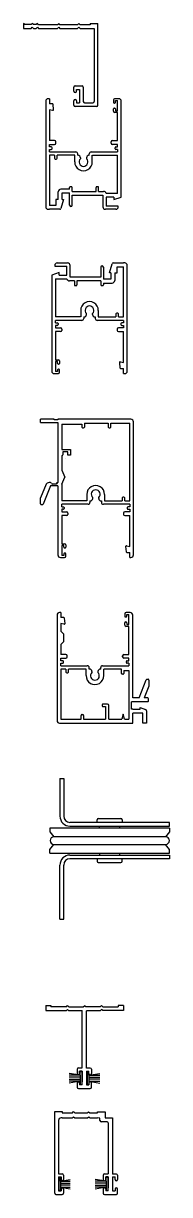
# Model space of a CAD drawing. Header units: millimetres. Extents: x -133 to 857, y -520 to 481.
# Drawn here: x 766.5 to 824.4, y -113.6 to 352.3 of the extents above; entities that cross this region are included whole.
import ezdxf

# ---------------------------------------------------------------- set-up
doc = ezdxf.new("R2010")
doc.units = ezdxf.units.MM
for name, color, linetype in [('cog', 50, 'Continuous'), ('guides', 94, 'Continuous'), ('seals', 111, 'Continuous')]:
    doc.layers.add(name, color=color, linetype=linetype)

msp = doc.modelspace()

# ---------------------------------------------------------------- linework, layer by layer
at = {"layer": 'cog', "color": 10}
for p, q in [((780.94, 51.94), (780.94, 36.95)), ((780.94, 51.94), (782.44, 51.94)), ((782.44, 51.94), (782.44, 36.95)), ((824.44, 34.45), (784.94, 34.45)), ((784.94, 32.95), (824.44, 32.95)), ((795.66, 34.45), (795.66, 35.45)), ((796.66, 34.45), (795.66, 34.45)), ((796.16, 35.95), (805.16, 35.95)), ((796.66, 32.2), (796.66, 32.95)), ((804.66, 32.2), (804.66, 32.95)), ((805.66, 35.45), (805.66, 34.45)), ((824.44, 32.95), (824.44, 34.45)), ((824.38, 32.2), (776.94, 32.2)), ((776.94, 32.2), (776.94, 30.7)), ((776.94, 30.7), (778.51, 28.7)), ((822.88, 28.7), (778.54, 28.7)), ((824.38, 30.7), (822.81, 28.7)), ((824.38, 32.2), (824.38, 30.7)), ((776.94, 23.7), (778.51, 25.7)), ((776.94, 22.2), (776.94, 23.7)), ((778.54, 25.7), (822.88, 25.7)), ((824.38, 23.7), (822.81, 25.7)), ((824.38, 22.2), (824.38, 23.7)), ((776.94, 22.2), (824.38, 22.2)), ((776.94, 22.2), (796.66, 22.2)), ((784.94, 21.45), (824.44, 21.45)), ((824.44, 19.95), (784.94, 19.95)), ((795.66, 19.95), (795.66, 18.95)), ((796.66, 22.2), (796.66, 21.45)), ((796.66, 21.45), (804.66, 21.45)), ((804.66, 21.45), (804.66, 22.2)), ((805.66, 18.95), (805.66, 19.95)), ((824.44, 21.45), (824.44, 19.95)), ((780.94, -4.05), (780.94, 17.45)), ((782.44, -4.05), (782.44, 17.45)), ((796.16, 18.45), (805.16, 18.45)), ((780.94, -4.05), (782.44, -4.05))]:
    msp.add_line(p, q, dxfattribs=at)
for centre, radius, start, end in [((784.94, 36.95), 4, 180, 270), ((784.94, 36.95), 2.5, 180, 270), ((796.16, 35.45), 0.5, 90, 180), ((805.16, 35.45), 0.5, 0, 90), ((778.54, 27.2), 1.5, 90, 270), ((822.88, 27.2), 1.5, 270, 90), ((784.94, 17.45), 4, 90, 180), ((784.94, 17.45), 2.5, 90, 180), ((796.16, 18.95), 0.5, 180, 270), ((805.16, 18.95), 0.5, 270, 0)]:
    msp.add_arc(centre, radius, start, end, dxfattribs=at)
at = {"layer": 'guides', "color": 94}
for p, q in [((767.01, 351.84), (766.48, 352.32)), ((766.48, 352.32), (766.48, 350.32)), ((766.48, 350.32), (769.48, 350.32)), ((769.51, 351.84), (767.01, 351.84)), ((769.48, 350.32), (769.98, 350.82)), ((769.98, 352.32), (769.51, 351.84)), ((770.47, 351.84), (769.98, 352.32)), ((769.98, 350.82), (770.47, 350.32)), ((771.47, 351.84), (770.47, 351.84)), ((770.47, 350.32), (771.47, 350.32)), ((771.98, 352.32), (771.47, 351.84)), ((771.47, 350.32), (771.98, 350.82)), ((772.47, 351.82), (771.98, 352.32)), ((771.98, 350.82), (772.47, 350.32)), ((779.97, 351.82), (772.47, 351.82)), ((772.47, 350.32), (779.97, 350.32)), ((780.48, 352.32), (779.97, 351.82)), ((779.97, 350.32), (780.48, 350.82)), ((780.96, 351.82), (780.48, 352.32)), ((780.48, 350.82), (780.96, 350.32)), ((787.96, 351.82), (780.96, 351.82)), ((780.96, 350.32), (787.96, 350.32)), ((788.48, 352.32), (787.96, 351.82)), ((787.96, 350.32), (788.48, 350.82)), ((788.98, 351.82), (788.48, 352.32)), ((788.48, 350.82), (788.98, 350.32)), ((792.98, 351.82), (788.98, 351.82)), ((788.98, 350.32), (794.48, 350.32)), ((792.98, 352.32), (792.98, 351.82)), ((792.98, 352.32), (795.98, 352.32)), ((794.48, 350.32), (794.48, 321.28)), ((795.98, 319.82), (795.98, 352.32)), ((786.48, 325.31), (786.48, 327.01)), ((786.98, 327.51), (789.73, 327.51)), ((790.23, 327.01), (790.23, 321.28)), ((776.8, 322.36), (776.3, 322.36)), ((776.8, 322.36), (776.8, 320.36)), ((786.48, 319.82), (786.48, 321.53)), ((787.48, 325.31), (787.48, 326.06)), ((787.48, 326.06), (788.73, 326.06)), ((787.48, 321.53), (787.48, 320.78)), ((788.73, 326.06), (788.73, 320.78)), ((802.14, 321.86), (802.14, 320.91)), ((804.3, 322.36), (802.64, 322.36)), ((802.94, 320.91), (802.94, 321.61)), ((802.94, 321.61), (803.8, 321.61)), ((803.8, 317.61), (803.8, 321.61)), ((775.3, 321.36), (775.3, 279.36)), ((777.95, 320.36), (776.8, 320.36)), ((777.96, 317.72), (776.8, 317.95)), ((776.8, 317.95), (776.8, 305.69)), ((778.14, 317.72), (777.96, 317.72)), ((778.43, 318.05), (778.25, 320.09)), ((795.48, 319.32), (786.98, 319.32)), ((787.48, 320.78), (788.73, 320.78)), ((788.73, 320.78), (788.73, 320.78)), ((790.73, 320.78), (793.98, 320.78)), ((802.14, 317.36), (802.14, 318.31)), ((802.44, 320.61), (802.64, 320.61)), ((802.44, 318.61), (802.64, 318.61)), ((803.8, 316.86), (802.64, 316.86)), ((802.94, 318.31), (802.94, 317.61)), ((802.94, 317.61), (803.8, 317.61)), ((803.8, 305.69), (803.8, 316.86)), ((805.3, 283.22), (805.3, 321.36)), ((778.8, 305.69), (776.8, 305.69)), ((776.8, 303.19), (776.8, 304.19)), ((776.8, 304.19), (778.8, 304.19)), ((777.5, 303.19), (776.8, 303.19)), ((777.8, 302.49), (777.8, 302.89)), ((779.3, 304.69), (779.3, 305.19)), ((801.3, 304.69), (801.3, 305.19)), ((801.8, 305.69), (803.8, 305.69)), ((803.8, 304.19), (801.8, 304.19)), ((802.8, 302.49), (802.8, 302.89)), ((803.1, 303.19), (803.8, 303.19)), ((803.8, 303.19), (803.8, 304.19)), ((776.8, 301.19), (776.8, 302.19)), ((776.8, 302.19), (777.5, 302.19)), ((776.8, 301.19), (787.27, 301.19)), ((778.8, 299.86), (776.8, 299.86)), ((776.8, 299.86), (776.8, 279.93)), ((778.8, 299.86), (778.8, 298.66)), ((779.1, 298.36), (779.5, 298.36)), ((786.81, 299.86), (779.8, 299.86)), ((779.8, 298.66), (779.8, 299.86)), ((786.81, 297.29), (786.81, 299.86)), ((788.02, 299.86), (788.02, 300.44)), ((788.11, 299.86), (788.02, 299.86)), ((789.11, 298.86), (789.11, 298.48)), ((791.5, 298.86), (791.5, 298.48)), ((792.59, 299.86), (792.5, 299.86)), ((792.59, 299.86), (792.59, 300.44)), ((793.34, 301.19), (803.8, 301.19)), ((793.8, 297.29), (793.8, 299.86)), ((793.81, 299.86), (803.8, 299.86)), ((803.8, 302.19), (803.1, 302.19)), ((803.8, 302.19), (803.8, 301.19)), ((803.8, 284.72), (803.8, 299.86)), ((790.3, 297.2), (790.3, 297.2)), ((780.3, 282.23), (780.3, 285.36)), ((784.8, 286.36), (781.3, 286.36)), ((781.8, 282.23), (781.8, 284.86)), ((781.8, 284.86), (784.8, 284.86)), ((784.8, 286.36), (784.8, 287.06)), ((784.8, 279.97), (784.8, 284.86)), ((785.5, 287.36), (785.1, 287.36)), ((785.8, 285.47), (785.8, 287.06)), ((785.8, 285.47), (795.3, 285.47)), ((795.3, 285.47), (795.3, 287.06)), ((796, 287.36), (795.6, 287.36)), ((796.3, 285.47), (796.3, 287.06)), ((796.3, 285.47), (798.3, 285.47)), ((803.8, 284.72), (799.27, 284.72)), ((779.3, 279.93), (776.8, 279.93)), ((780.3, 282.23), (779.3, 282.23)), ((779.3, 282.23), (779.3, 279.93)), ((782.3, 282.23), (781.34, 278.73)), ((781.8, 282.23), (782.3, 282.23)), ((781.8, 282.23), (782.3, 282.23)), ((785.8, 283.22), (785.8, 283.97)), ((785.8, 283.97), (798, 283.97)), ((785.8, 279.97), (785.8, 283.22)), ((798, 283.97), (798, 279.36)), ((802.3, 283.22), (799.3, 283.22)), ((799.3, 283.22), (799.3, 279.66)), ((804.1, 279.66), (799.3, 279.66)), ((802.3, 283.22), (802.3, 282.22)), ((802.3, 282.22), (805.3, 283.22)), ((802.3, 283.02), (802.3, 283.02)), ((804.1, 279.36), (804.1, 279.66)), ((776.3, 278.36), (776.8, 278.36)), ((780.86, 278.36), (776.8, 278.36)), ((803.1, 278.36), (799, 278.36)), ((779.88, 257.02), (783.98, 257.02)), ((800.68, 253.15), (801.64, 256.65)), ((802.13, 257.02), (806.18, 257.02)), ((806.68, 257.02), (806.18, 257.02)), ((780.68, 253.16), (777.68, 252.16)), ((777.68, 252.16), (777.68, 214.02)), ((778.88, 256.02), (778.88, 255.72)), ((778.88, 255.72), (783.68, 255.72)), ((780.68, 252.16), (780.68, 253.16)), ((780.68, 252.36), (780.68, 252.36)), ((780.68, 252.16), (783.68, 252.16)), ((783.68, 252.16), (783.68, 255.72)), ((784.98, 251.41), (784.98, 256.02)), ((797.18, 255.41), (797.18, 252.16)), ((797.18, 252.16), (797.18, 251.41)), ((798.18, 255.41), (798.18, 250.52)), ((801.18, 253.15), (800.68, 253.15)), ((801.18, 253.15), (800.68, 253.15)), ((801.18, 253.15), (801.18, 250.52)), ((802.68, 253.15), (803.68, 253.15)), ((802.68, 253.15), (802.68, 250.02)), ((803.68, 253.15), (803.68, 255.45)), ((803.68, 255.45), (806.18, 255.45)), ((806.18, 235.52), (806.18, 255.45)), ((807.68, 214.02), (807.68, 256.02)), ((779.18, 250.66), (783.71, 250.66)), ((779.18, 250.66), (779.18, 235.52)), ((786.68, 249.91), (784.68, 249.91)), ((797.18, 251.41), (784.98, 251.41)), ((786.68, 249.91), (786.68, 248.32)), ((786.98, 248.02), (787.38, 248.02)), ((797.18, 249.91), (787.68, 249.91)), ((787.68, 249.91), (787.68, 248.32)), ((797.18, 249.91), (797.18, 248.32)), ((797.48, 248.02), (797.88, 248.02)), ((801.18, 250.52), (798.18, 250.52)), ((798.18, 249.02), (801.68, 249.02)), ((798.18, 249.02), (798.18, 248.32)), ((789.18, 238.08), (789.18, 235.52)), ((792.68, 238.17), (792.68, 238.17)), ((796.18, 238.08), (796.18, 235.52)), ((789.17, 235.52), (779.18, 235.52)), ((789.65, 234.19), (779.18, 234.19)), ((779.18, 233.19), (779.18, 234.19)), ((779.18, 233.19), (779.88, 233.19)), ((790.4, 235.52), (790.48, 235.52)), ((790.4, 235.52), (790.4, 234.94)), ((791.48, 236.52), (791.48, 236.9)), ((793.88, 236.52), (793.88, 236.9)), ((794.88, 235.52), (794.96, 235.52)), ((794.96, 235.52), (794.96, 234.94)), ((806.18, 234.19), (795.71, 234.19)), ((796.18, 235.52), (803.18, 235.52)), ((803.18, 236.72), (803.18, 235.52)), ((803.88, 237.02), (803.48, 237.02)), ((804.18, 235.52), (804.18, 236.72)), ((804.18, 235.52), (806.18, 235.52)), ((806.18, 233.19), (805.48, 233.19)), ((806.18, 234.19), (806.18, 233.19)), ((779.88, 232.19), (779.18, 232.19)), ((779.18, 232.19), (779.18, 231.19)), ((779.18, 231.19), (781.18, 231.19)), ((781.18, 229.69), (779.18, 229.69)), ((779.18, 229.69), (779.18, 218.52)), ((780.18, 232.89), (780.18, 232.49)), ((781.68, 230.69), (781.68, 230.19)), ((803.68, 230.69), (803.68, 230.19)), ((806.18, 231.19), (804.18, 231.19)), ((804.18, 229.69), (806.18, 229.69)), ((805.18, 232.89), (805.18, 232.49)), ((805.48, 232.19), (806.18, 232.19)), ((806.18, 232.19), (806.18, 231.19)), ((806.18, 217.43), (806.18, 229.69)), ((779.18, 218.52), (780.34, 218.52)), ((780.04, 217.77), (779.18, 217.77)), ((779.18, 217.77), (779.18, 213.77)), ((780.04, 217.07), (780.04, 217.77)), ((780.04, 214.47), (780.04, 213.77)), ((780.54, 216.77), (780.34, 216.77)), ((780.54, 214.77), (780.34, 214.77)), ((780.84, 218.02), (780.84, 217.07)), ((780.84, 213.52), (780.84, 214.47)), ((804.55, 217.33), (804.74, 215.29)), ((804.85, 217.66), (805.02, 217.66)), ((805.02, 217.66), (806.18, 217.43)), ((805.04, 215.02), (806.18, 215.02)), ((806.18, 213.02), (806.18, 215.02)), ((778.68, 213.02), (780.34, 213.02)), ((780.04, 213.77), (779.18, 213.77)), ((806.18, 213.02), (806.68, 213.02)), ((778.64, 194.83), (773.23, 194.83)), ((773.23, 193.53), (773.23, 194.83)), ((773.23, 193.53), (780.14, 193.53)), ((778.64, 194.58), (778.64, 194.83)), ((780.14, 194.58), (778.64, 194.58)), ((809.14, 194.83), (780.14, 194.83)), ((780.14, 194.83), (780.14, 194.58)), ((780.14, 193.53), (780.14, 169.68)), ((781.64, 192.83), (789.64, 192.83)), ((781.64, 192.83), (781.64, 182.83)), ((789.64, 192.83), (789.64, 191.74)), ((789.94, 191.44), (790.34, 191.44)), ((790.64, 193.33), (790.64, 191.74)), ((790.64, 193.33), (800.14, 193.33)), ((800.14, 193.33), (800.14, 191.74)), ((800.44, 191.44), (800.84, 191.44)), ((801.14, 191.74), (801.14, 193.33)), ((801.14, 193.33), (808.64, 193.33)), ((808.64, 182.26), (808.64, 193.33)), ((810.14, 182.83), (810.14, 193.83)), ((781.64, 182.83), (785.14, 182.83)), ((782.14, 181.83), (782.14, 180.66)), ((784.14, 181.83), (782.14, 181.83)), ((784.14, 180.52), (784.14, 181.83)), ((785.14, 182.83), (785.14, 180.52)), ((808.64, 162.33), (808.64, 182.26)), ((810.14, 140.83), (810.14, 182.83)), ((781.64, 179.96), (781.64, 174.52)), ((783.14, 179.18), (783.14, 179.18)), ((785.14, 180.52), (784.14, 180.52)), ((781.64, 174.52), (782.84, 171.77)), ((775.48, 169.03), (773.23, 163.58)), ((777.14, 168.28), (774.3, 161.02)), ((777.16, 169.62), (777.14, 169.64)), ((780.14, 168.28), (777.14, 168.28)), ((779.64, 169.03), (778, 169.03)), ((779.64, 169.38), (779.64, 169.03)), ((779.79, 169.53), (779.99, 169.53)), ((780.14, 168.28), (780.14, 140.83)), ((781.64, 169.02), (782.84, 171.77)), ((781.64, 169.02), (781.64, 162.33)), ((773.23, 161.13), (773.23, 163.58)), ((791.64, 164.9), (791.64, 162.33)), ((793.94, 163.33), (793.94, 163.71)), ((795.14, 164.99), (795.14, 164.99)), ((796.34, 163.33), (796.34, 163.71)), ((798.64, 164.9), (798.64, 162.33)), ((805.64, 163.53), (805.64, 162.33)), ((806.34, 163.83), (805.94, 163.83)), ((806.64, 162.33), (806.64, 163.53)), ((774.02, 160.83), (773.53, 160.83)), ((791.63, 162.33), (781.64, 162.33)), ((792.11, 161), (781.64, 161)), ((781.64, 160), (781.64, 161)), ((781.64, 160), (782.34, 160)), ((782.34, 159), (781.64, 159)), ((781.64, 159), (781.64, 158)), ((782.64, 159.7), (782.64, 159.3)), ((792.86, 162.33), (792.94, 162.33)), ((792.86, 162.33), (792.86, 161.75)), ((797.34, 162.33), (797.42, 162.33)), ((797.42, 162.33), (797.42, 161.75)), ((808.64, 161), (798.17, 161)), ((798.64, 162.33), (805.64, 162.33)), ((806.64, 162.33), (808.64, 162.33)), ((807.64, 159.7), (807.64, 159.3)), ((808.64, 160), (807.94, 160)), ((807.94, 159), (808.64, 159)), ((808.64, 161), (808.64, 160)), ((808.64, 159), (808.64, 158)), ((781.64, 158), (783.64, 158)), ((783.64, 156.5), (781.64, 156.5)), ((781.64, 156.5), (781.64, 145.33)), ((784.14, 157.5), (784.14, 157)), ((806.14, 157.5), (806.14, 157)), ((808.64, 158), (806.64, 158)), ((806.64, 156.5), (808.64, 156.5)), ((808.64, 144.24), (808.64, 156.5)), ((781.64, 145.33), (782.8, 145.33)), ((782.5, 144.58), (781.64, 144.58)), ((781.64, 144.58), (781.64, 140.58)), ((782.5, 143.88), (782.5, 144.58)), ((783.3, 144.83), (783.3, 143.88)), ((807.31, 144.47), (807.48, 144.47)), ((807.48, 144.47), (808.64, 144.24)), ((781.14, 139.83), (782.8, 139.83)), ((782.5, 140.58), (781.64, 140.58)), ((782.5, 141.28), (782.5, 140.58)), ((783, 143.58), (782.8, 143.58)), ((783, 141.58), (782.8, 141.58)), ((783.3, 140.33), (783.3, 141.28)), ((807.01, 144.15), (807.2, 142.11)), ((807.5, 141.83), (808.64, 141.83)), ((808.64, 139.83), (808.64, 141.83)), ((808.64, 139.83), (809.14, 139.83)), ((779.83, 116.93), (779.83, 74.93)), ((781.33, 117.93), (780.83, 117.93)), ((781.33, 117.93), (781.33, 115.93)), ((806.67, 117.43), (806.67, 116.48)), ((808.83, 117.93), (807.17, 117.93)), ((807.47, 116.48), (807.47, 117.18)), ((807.47, 117.18), (808.33, 117.18)), ((808.33, 113.18), (808.33, 117.18)), ((809.83, 83.93), (809.83, 116.93)), ((782.48, 115.93), (781.33, 115.93)), ((782.49, 113.29), (781.33, 113.52)), ((781.33, 113.52), (781.33, 110.52)), ((782.66, 113.29), (782.49, 113.29)), ((782.96, 113.62), (782.77, 115.66)), ((806.67, 112.93), (806.67, 113.88)), ((806.97, 116.18), (807.17, 116.18)), ((806.97, 114.18), (807.17, 114.18)), ((808.33, 112.43), (807.17, 112.43)), ((807.47, 113.88), (807.47, 113.18)), ((807.47, 113.18), (808.33, 113.18)), ((808.33, 101.26), (808.33, 112.43)), ((781.33, 110.52), (782.33, 109.52)), ((782.33, 109.52), (782.33, 106.22)), ((782.33, 106.22), (781.33, 105.22)), ((781.33, 105.22), (781.33, 101.26)), ((783.33, 101.26), (781.33, 101.26)), ((781.33, 98.76), (781.33, 99.76)), ((781.33, 99.76), (783.33, 99.76)), ((782.03, 98.76), (781.33, 98.76)), ((782.33, 98.06), (782.33, 98.46)), ((783.83, 100.26), (783.83, 100.76)), ((805.83, 100.26), (805.83, 100.76)), ((806.33, 101.26), (808.33, 101.26)), ((808.33, 99.76), (806.33, 99.76)), ((807.33, 98.06), (807.33, 98.46)), ((807.63, 98.76), (808.33, 98.76)), ((808.33, 98.76), (808.33, 99.76)), ((781.33, 96.76), (781.33, 97.76)), ((781.33, 97.76), (782.03, 97.76)), ((781.33, 96.76), (791.8, 96.76)), ((783.33, 95.43), (781.33, 95.43)), ((781.33, 95.43), (781.33, 75.5)), ((783.33, 95.43), (783.33, 94.23)), ((783.63, 93.93), (784.03, 93.93)), ((791.34, 95.43), (784.33, 95.43)), ((784.33, 94.23), (784.33, 95.43)), ((791.34, 92.87), (791.34, 95.43)), ((792.55, 95.43), (792.55, 96.01)), ((792.64, 95.43), (792.55, 95.43)), ((793.64, 94.43), (793.64, 94.05)), ((796.03, 94.43), (796.03, 94.05)), ((797.12, 95.43), (797.03, 95.43)), ((797.12, 95.43), (797.12, 96.01)), ((797.87, 96.76), (808.33, 96.76)), ((798.33, 92.87), (798.33, 95.43)), ((805.33, 95.43), (798.34, 95.43)), ((805.33, 93.73), (805.33, 95.43)), ((806.03, 93.43), (805.63, 93.43)), ((806.33, 94.93), (808.33, 94.93)), ((806.33, 94.93), (806.33, 93.73)), ((808.33, 97.76), (807.63, 97.76)), ((808.33, 97.76), (808.33, 96.76)), ((808.33, 94.93), (808.33, 75.5)), ((794.83, 92.78), (794.83, 92.78)), ((812.33, 83.93), (815.17, 91.19)), ((816.25, 88.63), (814.42, 83.93)), ((815.45, 91.38), (815.95, 91.38)), ((816.25, 91.08), (816.25, 88.63)), ((812.33, 83.93), (809.83, 83.93)), ((815.78, 83.93), (814.42, 83.93)), ((797.73, 81.2), (797.73, 80.8)), ((799.83, 81.5), (798.03, 81.5)), ((798.03, 80.5), (799.03, 80.5)), ((799.03, 80.5), (799.03, 75.5)), ((800.33, 75.5), (800.33, 81)), ((809.33, 79.43), (809.33, 82.43)), ((815.78, 82.43), (809.33, 82.43)), ((809.83, 79.43), (809.33, 79.43)), ((809.83, 79.43), (812.83, 79.43)), ((812.83, 79.43), (812.83, 80.18)), ((812.83, 80.18), (814.95, 79.39)), ((816.08, 82.73), (816.08, 83.63)), ((781.33, 75.5), (789.33, 75.5)), ((789.33, 75.5), (789.33, 77)), ((789.63, 77.3), (790.03, 77.3)), ((790.33, 77), (790.33, 75.5)), ((790.33, 75.5), (799.03, 75.5)), ((800.33, 75.5), (805.54, 75.5)), ((806.02, 77.46), (805.54, 75.5)), ((806.52, 75.5), (806.02, 77.46)), ((806.52, 75.5), (808.33, 75.5)), ((813.83, 77.93), (809.83, 77.93)), ((809.83, 73.93), (809.83, 77.93)), ((813.83, 73.93), (813.83, 77.93)), ((815.33, 78.83), (815.33, 73.93)), ((780.83, 73.93), (781.33, 73.93)), ((781.33, 73.93), (809.83, 73.93)), ((815.33, 73.93), (813.83, 73.93)), ((775.32, -38.47), (775.32, -40.47)), ((775.32, -38.47), (777.32, -38.47)), ((775.32, -40.47), (783.52, -40.47)), ((777.32, -38.47), (777.32, -38.97)), ((783.52, -38.97), (777.32, -38.97)), ((783.52, -38.97), (784.01, -38.48)), ((783.52, -40.47), (784.01, -39.98)), ((784.01, -38.48), (784.49, -38.98)), ((784.01, -39.98), (784.49, -40.48)), ((784.48, -40.47), (789.76, -40.47)), ((784.49, -38.98), (790.21, -38.98)), ((789.76, -63.28), (789.76, -40.47)), ((790.21, -38.98), (790.71, -38.49)), ((791.21, -38.98), (790.71, -38.49)), ((796.93, -38.98), (791.21, -38.98)), ((796.93, -40.48), (791.46, -40.48)), ((791.46, -63.29), (791.46, -40.48)), ((797.41, -38.48), (796.93, -38.98)), ((797.41, -39.98), (796.93, -40.48)), ((797.91, -38.97), (797.41, -38.48)), ((797.91, -40.47), (797.41, -39.98)), ((797.91, -38.97), (804.11, -38.97)), ((806.11, -40.47), (797.91, -40.47)), ((806.11, -38.47), (804.11, -38.47)), ((804.11, -38.47), (804.11, -38.97)), ((806.11, -38.47), (806.11, -40.47)), ((787.77, -63.78), (787.77, -65.48)), ((788.27, -63.28), (789.76, -63.28)), ((788.77, -65.48), (788.77, -64.48)), ((789.77, -64.48), (788.77, -64.48)), ((789.77, -64.48), (789.77, -68.77)), ((792.96, -63.29), (791.46, -63.29)), ((791.46, -64.48), (791.46, -69.99)), ((791.46, -64.48), (792.46, -64.48)), ((792.46, -65.48), (792.46, -64.48)), ((793.46, -63.79), (793.46, -65.48)), ((787.76, -69.27), (787.76, -70.97)), ((788.27, -68.77), (788.26, -68.77)), ((788.77, -68.77), (788.77, -68.77)), ((788.77, -69.27), (788.77, -70)), ((789.77, -68.77), (789.77, -68.83)), ((789.77, -70), (789.77, -68.83)), ((792.46, -69.26), (792.46, -69.99)), ((793.46, -70.97), (793.46, -69.26)), ((788.26, -71.47), (792.96, -71.47)), ((789.77, -70), (788.77, -70)), ((791.46, -69.99), (792.46, -69.99)), ((778.87, -113.14), (778.87, -80.64)), ((778.87, -80.64), (781.87, -80.64)), ((781.87, -83.14), (781.37, -83.14)), ((781.87, -80.64), (781.87, -81.14)), ((781.87, -81.14), (785.87, -81.14)), ((781.87, -83.14), (785.87, -83.14)), ((785.87, -81.14), (786.36, -80.65)), ((785.87, -83.14), (786.37, -82.66)), ((786.36, -80.65), (786.85, -81.15)), ((786.37, -82.66), (786.85, -83.15)), ((786.85, -81.15), (791.85, -81.15)), ((786.85, -83.15), (791.85, -83.15)), ((791.85, -81.15), (792.34, -80.66)), ((791.85, -83.15), (792.35, -82.67)), ((792.34, -80.66), (792.84, -81.16)), ((792.35, -82.67), (792.84, -83.16)), ((792.84, -81.16), (795.84, -81.16)), ((792.84, -83.16), (795.84, -83.16)), ((795.84, -81.16), (795.84, -80.66)), ((795.84, -80.66), (798.84, -80.66)), ((796.84, -83.19), (795.84, -83.16)), ((796.84, -84.16), (796.84, -83.19)), ((798.84, -80.66), (798.84, -83.16)), ((798.84, -80.66), (798.84, -82.66)), ((798.84, -83.16), (801.84, -83.16)), ((801.84, -83.16), (801.84, -103.66)), ((780.37, -84.14), (780.37, -105.45)), ((798.84, -84.66), (797.34, -84.66)), ((799.64, -84.66), (798.84, -84.66)), ((800.14, -85.16), (800.14, -103.66)), ((780.39, -105.45), (780.37, -105.45)), ((780.37, -105.45), (781.87, -105.45)), ((780.39, -106.65), (780.37, -106.65)), ((780.37, -106.65), (780.37, -112.19)), ((780.37, -106.65), (781.37, -106.65)), ((781.37, -106.65), (781.37, -107.65)), ((782.37, -105.95), (782.37, -107.65)), ((798.14, -105.95), (798.14, -107.65)), ((798.64, -105.45), (800.14, -105.45)), ((799.14, -107.65), (799.14, -106.65)), ((800.14, -106.65), (799.14, -106.65)), ((800.14, -103.66), (800.14, -105.45)), ((800.14, -106.65), (800.14, -110.94)), ((801.84, -103.66), (801.84, -105.46)), ((803.34, -105.46), (801.84, -105.46)), ((801.84, -106.65), (801.84, -112.16)), ((801.84, -106.65), (802.84, -106.65)), ((802.84, -107.65), (802.84, -106.65)), ((803.84, -105.96), (803.84, -107.65)), ((781.37, -111.44), (781.37, -112.19)), ((782.37, -108.15), (782.37, -108.15)), ((782.37, -111.44), (782.37, -113.14)), ((798.14, -111.44), (798.14, -113.14)), ((798.64, -110.94), (798.64, -110.94)), ((799.14, -110.94), (799.14, -110.94)), ((799.14, -111.44), (799.14, -112.17)), ((800.14, -110.94), (800.14, -111)), ((800.14, -112.17), (800.14, -111)), ((802.84, -111.43), (802.84, -112.16)), ((803.84, -113.14), (803.84, -111.43)), ((779.37, -113.64), (780.37, -113.64)), ((780.37, -112.19), (780.37, -112.19)), ((780.37, -112.19), (781.37, -112.19)), ((780.37, -113.64), (781.87, -113.64)), ((798.64, -113.64), (803.34, -113.64)), ((800.14, -112.17), (799.14, -112.17)), ((801.84, -112.16), (802.84, -112.16))]:
    msp.add_line(p, q, dxfattribs=at)
for centre, radius, start, end in [((786.98, 327.01), 0.5, 90, 180), ((789.73, 327.01), 0.5, 0, 90), ((776.3, 321.36), 1, 90, 180), ((786.98, 325.31), 0.5, 180, 0), ((786.98, 321.53), 0.5, 0, 180), ((802.64, 321.86), 0.5, 90, 180), ((804.3, 321.36), 1, 0, 90), ((777.95, 320.06), 0.3, 5.286, 90), ((778.14, 318.02), 0.3, 270, 5.286), ((786.98, 319.82), 0.5, 180, 270), ((790.73, 321.28), 0.5, 180, 270), ((793.98, 321.28), 0.5, 270, 0), ((795.48, 319.82), 0.5, 270, 0), ((802.44, 320.91), 0.3, 180, 270), ((802.44, 318.31), 0.3, 90, 180), ((802.64, 317.36), 0.5, 180, 270), ((802.64, 320.91), 0.3, 270, 0), ((802.64, 318.31), 0.3, 0, 90), ((777.5, 302.89), 0.3, 0, 90), ((778.8, 305.19), 0.5, 0, 90), ((778.8, 304.69), 0.5, 270, 0), ((801.8, 305.19), 0.5, 90, 180), ((801.8, 304.69), 0.5, 180, 270), ((803.1, 302.89), 0.3, 90, 180), ((777.5, 302.49), 0.3, 270, 0), ((779.1, 298.66), 0.3, 180, 270), ((779.5, 298.66), 0.3, 270, 0), ((787.27, 300.44), 0.75, 230.6542, 231.4452), ((787.27, 300.44), 0.75, 0, 90), ((788.11, 298.86), 1, 0, 90), ((790.3, 297.2), 1.75, 133.2423, 46.7577), ((792.5, 298.86), 1, 90, 180), ((793.34, 300.44), 0.75, 90, 180), ((793.34, 300.44), 0.75, 308.5548, 309.3458), ((803.1, 302.49), 0.3, 180, 270), ((790.3, 297.2), 3.5, 178.5628, 1.4372), ((781.3, 285.36), 1, 90, 180), ((785.1, 287.06), 0.3, 90, 180), ((785.5, 287.06), 0.3, 0, 90), ((795.6, 287.06), 0.3, 90, 180), ((796, 287.06), 0.3, 0, 90), ((798.3, 284.47), 1, 14.4775, 90), ((785.3, 279.97), 0.5, 180, 0), ((776.3, 279.36), 1, 180, 270), ((780.86, 278.86), 0.5, 270, 344.6366), ((799, 279.36), 1, 180, 270), ((803.1, 279.36), 1, 270, 0), ((779.88, 256.02), 1, 90, 180), ((783.98, 256.02), 1, 0, 90), ((802.13, 256.52), 0.5, 90, 164.6366), ((806.68, 256.02), 1, 0, 90), ((797.68, 255.41), 0.5, 0, 180), ((784.68, 250.91), 1, 194.4775, 270), ((786.98, 248.32), 0.3, 180, 270), ((787.38, 248.32), 0.3, 270, 0), ((797.48, 248.32), 0.3, 180, 270), ((797.88, 248.32), 0.3, 270, 0), ((801.68, 250.02), 1, 270, 0), ((792.68, 238.17), 3.5, 358.5628, 181.4372), ((792.68, 238.17), 1.75, 313.2423, 226.7577), ((779.88, 232.89), 0.3, 0, 90), ((789.65, 234.94), 0.75, 128.5548, 129.3458), ((789.65, 234.94), 0.75, 270, 0), ((790.48, 236.52), 1, 270, 0), ((794.88, 236.52), 1, 180, 270), ((795.71, 234.94), 0.75, 180, 270), ((795.71, 234.94), 0.75, 50.6542, 51.4452), ((803.48, 236.72), 0.3, 90, 180), ((803.88, 236.72), 0.3, 0, 90), ((805.48, 232.89), 0.3, 90, 180), ((779.88, 232.49), 0.3, 270, 0), ((781.18, 230.69), 0.5, 0, 90), ((781.18, 230.19), 0.5, 270, 0), ((804.18, 230.69), 0.5, 90, 180), ((804.18, 230.19), 0.5, 180, 270), ((805.48, 232.49), 0.3, 180, 270), ((780.34, 217.07), 0.3, 180, 270), ((780.34, 214.47), 0.3, 90, 180), ((780.34, 218.02), 0.5, 0, 90), ((780.54, 217.07), 0.3, 270, 0), ((780.54, 214.47), 0.3, 0, 90), ((804.85, 217.36), 0.3, 90, 185.286), ((805.04, 215.32), 0.3, 185.286, 270), ((778.68, 214.02), 1, 180, 270), ((780.34, 213.52), 0.5, 270, 0), ((806.68, 214.02), 1, 270, 0), ((789.94, 191.74), 0.3, 180, 270), ((790.34, 191.74), 0.3, 270, 0), ((800.44, 191.74), 0.3, 180, 270), ((800.84, 191.74), 0.3, 270, 0), ((809.14, 193.83), 1, 0, 90), ((782.34, 179.9), 0.697, 119.5806, 174.8388), ((781.99, 180.66), 0.15, 270, 0), ((776.74, 168.13), 1.55, 74.1864, 144.2834), ((776.68, 168.3), 1.41, 49.5273, 70.0206), ((779.75, 171.56), 3.08, 225.4229, 235.3147), ((779.79, 169.38), 0.15, 90, 180), ((779.99, 169.68), 0.15, 270, 0), ((795.14, 164.99), 3.5, 358.5628, 181.4372), ((792.94, 163.33), 1, 270, 0), ((795.14, 164.99), 1.75, 313.2423, 226.7577), ((797.34, 163.33), 1, 180, 270), ((805.94, 163.53), 0.3, 90, 180), ((806.34, 163.53), 0.3, 0, 90), ((773.53, 161.13), 0.3, 180, 270), ((774.02, 161.13), 0.3, 270, 338.6459), ((782.34, 159.7), 0.3, 0, 90), ((782.34, 159.3), 0.3, 270, 0), ((792.11, 161.75), 0.75, 128.5548, 129.3458), ((792.11, 161.75), 0.75, 270, 0), ((798.17, 161.75), 0.75, 180, 270), ((798.17, 161.75), 0.75, 50.6542, 51.4452), ((807.94, 159.7), 0.3, 90, 180), ((807.94, 159.3), 0.3, 180, 270), ((783.64, 157.5), 0.5, 0, 90), ((783.64, 157), 0.5, 270, 0), ((806.64, 157.5), 0.5, 90, 180), ((806.64, 157), 0.5, 180, 270), ((782.8, 144.83), 0.5, 0, 90), ((807.31, 144.17), 0.3, 90, 185.286), ((781.14, 140.83), 1, 180, 270), ((782.8, 143.88), 0.3, 180, 270), ((782.8, 141.28), 0.3, 90, 180), ((782.8, 140.33), 0.5, 270, 0), ((783, 143.88), 0.3, 270, 0), ((783, 141.28), 0.3, 0, 90), ((807.5, 142.13), 0.3, 185.286, 270), ((809.14, 140.83), 1, 270, 0), ((780.83, 116.93), 1, 90, 180), ((807.17, 117.43), 0.5, 90, 180), ((808.83, 116.93), 1, 0, 90), ((782.48, 115.63), 0.3, 5.286, 90), ((782.66, 113.59), 0.3, 270, 5.286), ((806.97, 116.48), 0.3, 180, 270), ((806.97, 113.88), 0.3, 90, 180), ((807.17, 112.93), 0.5, 180, 270), ((807.17, 116.48), 0.3, 270, 0), ((807.17, 113.88), 0.3, 0, 90), ((782.03, 98.46), 0.3, 0, 90), ((782.03, 98.06), 0.3, 270, 0), ((783.33, 100.76), 0.5, 0, 90), ((783.33, 100.26), 0.5, 270, 0), ((806.33, 100.76), 0.5, 90, 180), ((806.33, 100.26), 0.5, 180, 270), ((807.63, 98.46), 0.3, 90, 180), ((807.63, 98.06), 0.3, 180, 270), ((783.63, 94.23), 0.3, 180, 270), ((784.03, 94.23), 0.3, 270, 0), ((791.8, 96.01), 0.75, 230.6542, 231.4452), ((791.8, 96.01), 0.75, 0, 90), ((792.64, 94.43), 1, 0, 90), ((794.83, 92.78), 1.75, 133.2423, 46.7577), ((797.03, 94.43), 1, 90, 180), ((797.87, 96.01), 0.75, 90, 180), ((797.87, 96.01), 0.75, 308.5548, 309.3458), ((805.63, 93.73), 0.3, 180, 270), ((806.03, 93.73), 0.3, 270, 0), ((794.83, 92.78), 3.5, 178.5628, 1.4372), ((815.45, 91.08), 0.3, 90, 158.6459), ((815.95, 91.08), 0.3, 0, 90), ((815.78, 83.63), 0.3, 0, 90), ((798.03, 81.2), 0.3, 90, 180), ((798.03, 80.8), 0.3, 180, 270), ((799.83, 81), 0.5, 0, 90), ((814.73, 78.83), 0.6, 0, 69.3708), ((815.78, 82.73), 0.3, 270, 0), ((780.83, 74.93), 1, 180, 270), ((789.63, 77), 0.3, 90, 180), ((790.03, 77), 0.3, 0, 90), ((788.27, -63.78), 0.5, 90, 180), ((792.96, -63.79), 0.5, 0, 90), ((788.26, -69.27), 0.5, 90, 180), ((788.27, -65.48), 0.5, 180, 0), ((788.27, -69.27), 0.5, 0, 90), ((792.96, -65.48), 0.5, 180, 0), ((792.96, -69.26), 0.5, 0, 180), ((788.26, -70.97), 0.5, 180, 270), ((792.96, -70.97), 0.5, 270, 0), ((781.37, -84.14), 1, 90, 180), ((797.34, -84.16), 0.5, 180, 269.9275), ((799.64, -85.16), 0.5, 0, 90), ((781.87, -105.95), 0.5, 0, 90), ((798.64, -105.95), 0.5, 90, 180), ((803.34, -105.96), 0.5, 0, 90), ((781.87, -107.65), 0.5, 180, 0), ((781.87, -111.44), 0.5, 0, 180), ((798.64, -107.65), 0.5, 180, 0), ((798.64, -111.44), 0.5, 90, 180), ((798.64, -111.44), 0.5, 0, 90), ((803.34, -107.65), 0.5, 180, 0), ((803.34, -111.43), 0.5, 0, 180), ((779.37, -113.14), 0.5, 180, 270), ((781.87, -113.14), 0.5, 270, 0), ((798.64, -113.14), 0.5, 180, 270), ((803.34, -113.14), 0.5, 270, 0)]:
    msp.add_arc(centre, radius, start, end, dxfattribs=at)
at = {"layer": 'seals', "color": 177}
for p, q in [((788.98, -66.11), (788.98, -64.61)), ((788.98, -64.61), (789.64, -64.61)), ((789.64, -64.61), (789.64, -69.87)), ((792.37, -64.61), (791.71, -64.61)), ((791.71, -64.61), (791.71, -69.87)), ((792.37, -66.11), (792.37, -64.61)), ((788.98, -66.11), (784.61, -65.44)), ((788.98, -66.11), (784.61, -66.11)), ((788.98, -66.93), (784.61, -66.93)), ((784.61, -67.75), (788.98, -67.75)), ((788.98, -68.58), (784.61, -68.57)), ((788.98, -68.58), (784.61, -69.32)), ((788.98, -66.11), (788.98, -69.87)), ((788.98, -69.87), (789.64, -69.87)), ((792.37, -69.87), (791.71, -69.87)), ((792.37, -66.11), (796.74, -65.44)), ((792.37, -66.11), (796.74, -66.11)), ((792.37, -66.11), (792.37, -69.87)), ((792.37, -66.93), (796.74, -66.93)), ((796.74, -67.75), (792.37, -67.75)), ((792.37, -68.58), (796.74, -68.57)), ((792.37, -68.58), (796.74, -69.32)), ((781.17, -106.79), (780.51, -106.79)), ((780.51, -106.79), (780.51, -112.05)), ((781.17, -108.3), (781.17, -106.79)), ((799.36, -108.28), (799.36, -106.78)), ((799.36, -106.78), (800.01, -106.78)), ((800.01, -106.78), (800.01, -112.04)), ((781.17, -108.3), (784.99, -107.71)), ((781.17, -108.3), (784.99, -108.3)), ((781.17, -108.3), (781.17, -112.05)), ((781.17, -109.11), (784.99, -109.11)), ((784.99, -109.94), (781.17, -109.94)), ((781.17, -110.76), (784.99, -111.41)), ((781.17, -110.76), (784.99, -110.76)), ((799.36, -108.28), (794.99, -107.61)), ((799.36, -108.28), (794.99, -108.28)), ((799.36, -109.1), (794.99, -109.1)), ((794.99, -109.92), (799.36, -109.92)), ((799.36, -110.75), (794.99, -111.49)), ((799.35, -110.75), (794.99, -110.75)), ((799.36, -108.28), (799.36, -112.04)), ((781.17, -112.05), (780.51, -112.05)), ((799.36, -112.04), (800.01, -112.04))]:
    msp.add_line(p, q, dxfattribs=at)

doc.saveas('drawing.dxf')
